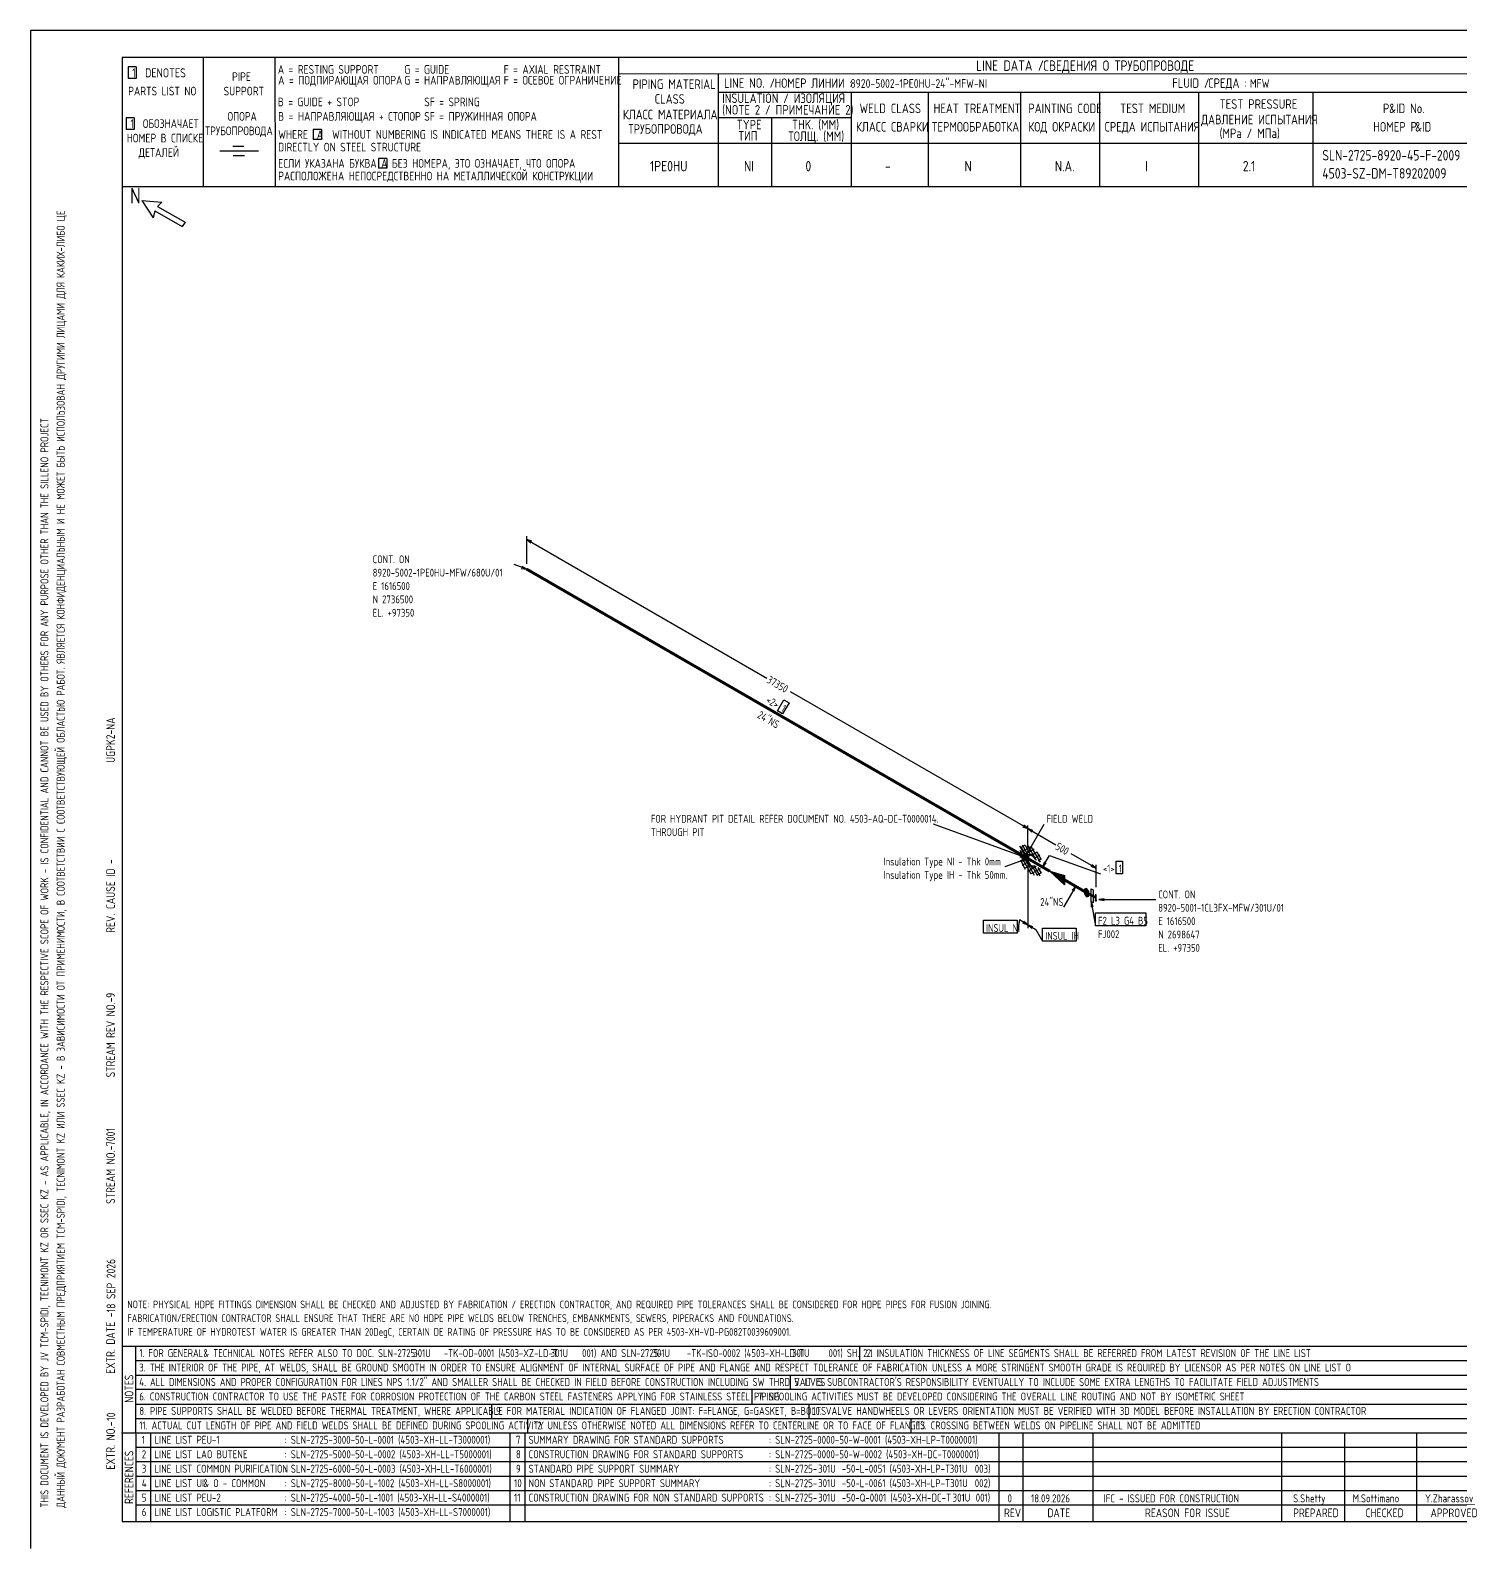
# Model space of a CAD drawing. Extents: x -1005 to 594, y -998 to 420.
# Drawn here: x 0 to 395.7, y 0 to 420 of the extents above; entities that cross this region are included whole.
import ezdxf

# ---------------------------------------------------------------- set-up
doc = ezdxf.new("R2010")
doc.units = 0
doc.styles.add('TTFN17', font='GOST type A')

msp = doc.modelspace()

# ---------------------------------------------------------------- linework, layer by layer
at = {"layer": 'GT_1', "flags": 128}
for points in [[(0, 420), (0, 0)], [(594, 420), (0, 420)], [(589.1, 412.5), (25.4, 412.5)], [(25.4, 412.5), (25.4, 7.5)], [(47.8, 412.5), (47.8, 376.7)], [(67.6, 412.5), (67.7, 376.7)], [(162.7, 412.5), (162.7, 376.7)], [(29.3, 409.9), (27.1, 409.9)], [(27.1, 409.9), (27.1, 406.7)], [(29.3, 409.9), (29.3, 406.7)], [(589.1, 408), (162.7, 407.9)], [(190.3, 407.8), (190.3, 376.7)], [(29.3, 406.7), (27.1, 406.7)], [(190.3, 402.9), (402.7, 402.9)], [(227.1, 402.9), (227.1, 376.7)], [(248.4, 402.9), (248.4, 376.8)], [(273.9, 402.9), (273.9, 376.7)], [(295.8, 402.9), (295.8, 376.7)], [(323.2, 402.9), (323.2, 376.7)], [(354.8, 402.9), (354.8, 376.8)], [(28.7, 395.8), (26.5, 395.8)], [(26.5, 395.8), (26.5, 392.6)], [(28.7, 395.8), (28.7, 392.6)], [(227.1, 395.8), (190.3, 395.8)], [(205, 395.8), (205, 376.7)], [(28.7, 392.6), (26.5, 392.6)], [(80.5, 392.6), (78.2, 392.6)], [(78.2, 392.6), (78.2, 389.8)], [(80.5, 392.6), (80.5, 389.8)], [(63.1, 386.6), (52.4, 386.6)], [(59.1, 387.9), (56, 387.9)], [(80.5, 389.8), (78.2, 389.8)], [(230.2, 388.7), (162.7, 388.7)], [(402.7, 388.7), (226.9, 388.7)], [(59.2, 385.3), (56.1, 385.3)], [(98.6, 384.6), (96.3, 384.6)], [(96.3, 384.6), (96.3, 381.9)], [(98.6, 384.6), (98.6, 381.9)], [(98.6, 381.9), (96.3, 381.9)], [(402.7, 376.7), (25.4, 376.7)], [(30.8, 372.9), (34, 368.1)], [(30.8, 372.9), (36.4, 372.5)], [(34.4, 370.1), (34, 368.1)], [(34.4, 370.1), (42, 365.7)], [(36.4, 372.5), (35.2, 371.3)], [(35.2, 371.3), (42.8, 366.9)], [(42.8, 366.9), (42, 365.7)], [(137.32, 272.45), (137.32, 280.1)], [(138.75, 278.68), (137.32, 279.2), (138.45, 278.23)], [(137.32, 279.2), (203.78, 240.8)], [(137.32, 270.95), (133.8, 272.23)], [(135.82, 271.18), (137.32, 270.95), (136.05, 271.7)], [(275.93, 199.18), (210.3, 237.05)], [(208.43, 234.8), (209.93, 233.97), (208.12, 230.9), (206.7, 231.72), (208.43, 234.8)], [(275.93, 190.93), (249.82, 200.45)], [(274.5, 199.7), (275.93, 199.18), (274.8, 200.15)], [(275.55, 191.97), (280.43, 200.45)], [(275.93, 193.93), (275.93, 200.07)], [(275.93, 193.93), (275.93, 200.07)], [(277.35, 198.65), (275.93, 199.18), (277.05, 198.2)], [(275.93, 199.18), (283.65, 194.68)], [(276.82, 194.15), (273.6, 192.35)], [(277.35, 188), (273.75, 194.3)], [(277.73, 193.47), (273.75, 191.15)], [(273.75, 193.25), (277.73, 186.28)], [(275.25, 194.6), (273.98, 193.85)], [(274.12, 193.93), (275.55, 191.45)], [(274.35, 194.68), (275.93, 191.97)], [(275.18, 194.6), (276.68, 191.97)], [(276.07, 193.4), (275.55, 191.97), (276.52, 193.1)], [(275.93, 194.53), (278.25, 190.47)], [(276.9, 194.07), (279.38, 189.88)], [(275.93, 190.93), (269.55, 188.6)], [(273.6, 192.28), (276.82, 186.65)], [(277.35, 192.2), (273.75, 190.1)], [(273.98, 190.25), (275.25, 188)], [(275.55, 191), (274.12, 190.03)], [(275.93, 189.88), (274.35, 188.97)], [(274.43, 191.15), (275.93, 190.93), (274.65, 191.68)], [(274.65, 190.18), (275.93, 190.93), (274.43, 190.7)], [(275.93, 190.1), (275.18, 190.47), (274.8, 191.53), (275.18, 192.2), (275.93, 191.75), (276.3, 190.7), (275.93, 190.1)], [(274.84, 191.6), (275.98, 191.6)], [(274.85, 191.4), (276.05, 191.4)], [(274.92, 191.2), (276.12, 191.2)], [(274.95, 191.8), (275.84, 191.8)], [(274.99, 191), (276.19, 191)], [(275.06, 190.8), (276.26, 190.8)], [(275.13, 190.6), (276.24, 190.6)], [(275.32, 190.4), (276.11, 190.4)], [(277.88, 188.9), (277.88, 188.9), (277.57, 188.75), (277.2, 188.75), (276.82, 188.97), (276.45, 189.28), (276.15, 189.65), (275.77, 190.18), (275.62, 190.7), (275.55, 191.15), (275.62, 191.6), (275.77, 191.9), (276.15, 192.05), (276.45, 192.05), (276.82, 191.9), (277.2, 191.68), (277.57, 191.22), (277.95, 190.7)], [(275.93, 189.43), (275.93, 171.65)], [(275.93, 189.43), (275.93, 171.65)], [(278.55, 192.65), (277.05, 191.75)], [(279.3, 191.82), (277.73, 190.93)], [(278.48, 192.72), (279.68, 190.62)], [(279.6, 190.78), (278.77, 190.18)], [(280.05, 188.53), (281.93, 191.75), (296.02, 186.65)], [(280.57, 189.95), (280.05, 188.53), (281.02, 189.65)], [(294.82, 188.22), (287.93, 192.2)], [(293.4, 188.75), (294.82, 188.22), (293.7, 189.2)], [(294.82, 182.97), (294.82, 189.12)], [(300.38, 190.18), (302.1, 190.18), (302.1, 186.65), (300.38, 186.65), (300.38, 190.18)], [(276.68, 188.97), (275.18, 188.22)], [(278.25, 188.68), (275.93, 187.32)], [(279.38, 188.07), (276.9, 186.65)], [(277.12, 188.75), (278.55, 186.28)], [(277.73, 188.82), (279.3, 186.12)], [(279.68, 186.95), (278.4, 186.2)], [(278.7, 188.45), (279.6, 186.88)], [(286.12, 185), (286.12, 183.65), (282, 187.4), (286.12, 186.2), (286.12, 183.8), (282.38, 187.18), (286.12, 186.12), (286.12, 184.03), (282.82, 186.95), (286.12, 185.9), (286.12, 184.18), (283.2, 186.65), (286.12, 185.75), (286.12, 184.32), (283.57, 186.5), (286.12, 185.6), (286.12, 184.47), (284.02, 186.2), (286.12, 185.45), (286.12, 184.7), (284.32, 186.05), (286.12, 185.22), (286.12, 184.85), (284.77, 185.75), (286.12, 185.07), (286.12, 185), (282, 187.4)], [(289.2, 183.28), (285.82, 177.43)], [(288.68, 181.85), (289.2, 183.28), (288.23, 182.15)], [(291.6, 181.18), (292.2, 180.35), (292.8, 180.5), (292.8, 181.78), (292.2, 182.6), (291.6, 182.45), (291.6, 181.18)], [(291.6, 182.4), (292.35, 182.4)], [(291.6, 182.2), (292.49, 182.2)], [(291.6, 182), (292.64, 182)], [(291.6, 181.8), (292.78, 181.8)], [(291.6, 181.6), (292.8, 181.6)], [(291.6, 181.4), (292.8, 181.4)], [(291.6, 181.2), (292.8, 181.2)], [(291.73, 181), (292.8, 181)], [(291.87, 180.8), (292.8, 180.8)], [(292.02, 180.6), (292.8, 180.6)], [(294.82, 180.2), (292.2, 181.7)], [(294.82, 179.97), (292.2, 181.47)], [(292.2, 181.32), (294.82, 179.82)], [(294.07, 180.43), (294.07, 178.62), (293.48, 178.93), (293.48, 182.53), (294.07, 182.22), (294.07, 180.43)], [(294.82, 179.07), (294.68, 179.15), (294.82, 180.88), (294.68, 180.95), (294.82, 179.07), (294.82, 180.88)], [(294.68, 180.95), (294.68, 179.15)], [(294, 177.5), (293.48, 178.93), (293.48, 177.43)], [(293.48, 178.93), (294.68, 172.25)], [(297.07, 179.75), (295.57, 179.53), (297.07, 179.3)], [(295.57, 179.53), (311.32, 179.53)], [(263.7, 173.82), (273, 173.82), (273, 170.22), (263.7, 170.22), (263.7, 173.82)], [(273.68, 173.9), (273, 170.22)], [(275.93, 172.55), (273.68, 173.9)], [(274.5, 173.07), (275.93, 172.55), (274.8, 173.53)], [(277.35, 172.03), (275.93, 172.55), (277.05, 171.57)], [(275.93, 172.55), (278.18, 171.28)], [(294.68, 175.85), (308.62, 175.85), (308.62, 172.25), (294.68, 172.25), (294.68, 175.85)], [(278.18, 171.28), (280.05, 168.05)], [(280.05, 171.65), (289.35, 171.65), (289.35, 168.05), (280.05, 168.05), (280.05, 171.65)], [(25.3, 56), (402.7, 56)], [(29.1, 56), (29.2, 7.5)], [(229.4, 56), (229.4, 52)], [(29.1, 52), (402.7, 52)], [(29.1, 48), (402.7, 48)], [(210.2, 48), (210.2, 44)], [(402.7, 44), (29.1, 44)], [(199.6, 44), (199.6, 40)], [(29.2, 40), (402.7, 40)], [(127.6, 40), (127.6, 36)], [(215.4, 40), (215.4, 36)], [(29.1, 36), (402.7, 36)], [(137.5, 36), (137.5, 32)], [(243.6, 36), (243.6, 32)], [(25.2, 32), (402.7, 32)], [(33.2, 32), (33.2, 7.6)], [(132.6, 32), (132.6, 7.6)], [(136.8, 32), (136.8, 7.6)], [(267.9, 32), (267.9, 7.5)], [(274.6, 32), (274.6, 7.5)], [(293.9, 32), (293.9, 7.5)], [(346.1, 32), (346.1, 7.5)], [(363.6, 32), (363.6, 7.5)], [(383.5, 32), (383.5, 7.5)], [(402.7, 28), (29.5, 28)], [(402.7, 24), (29.1, 24)], [(402.7, 20), (29.1, 20)], [(402.7, 16), (29.1, 16)], [(402.7, 12), (29.2, 12)], [(25.4, 7.5), (589.1, 7.5)], [(0, 0), (0, 0)]]:
    msp.add_lwpolyline(points, dxfattribs=at)
at = {"layer": 'GT_1', "const_width": 0.8, "flags": 128}
for points in [[(275.93, 190.93), (137.32, 270.95)], [(282, 187.4), (275.93, 190.93)], [(292.2, 181.47), (286.12, 185)]]:
    msp.add_lwpolyline(points, dxfattribs=at)

# ---------------------------------------------------------------- texts
at = {"layer": 'GT_1', "style": 'TTFN17'}
for s, height, p in [('LINE DATA /', 2.8875, (261.63, 408.8)), ('СВЕДЕНИЯ О ТРУБОПРОВОДЕ', 2.8875, (280.23, 408.8)), (' 1  DENOTES', 2.5025, (26.88, 407)), (' PIPE', 2.406, (54.56, 406)), ('A = RESTING SUPPORT', 2.4062, (68.46, 408)), ('A = ПОДПИРАЮЩАЯ ОПОРА', 2.4062, (68.56, 405)), ('G = GUIDE', 2.406, (103.46, 408)), ('G = НАПРАВЛЯЮЩАЯ', 2.4062, (103.46, 405)), ('F = AXIAL RESTRAINT', 2.4062, (130.96, 408)), ('F = ОСЕВОЕ ОГРАНИЧЕНИЕ', 2.4062, (130.96, 405)), ('PARTS LIST NO', 2.4062, (27.06, 402)), ('SUPPORT', 2.406, (53.46, 402)), ('PIPING MATERIAL', 2.6469, (166.6, 403.8)), ('LINE NO. /', 2.647, (191.9, 404.1)), ('НОМЕР ЛИНИИ :', 2.5987, (205.89, 404.1)), ('8920-5002-1PE0HU-24"-MFW-NI', 2.4062, (226.86, 404.1)), ('FLUID /', 2.647, (315.9, 404.1)), ('СРЕДА :', 2.647, (325.9, 404.1)), ('MFW', 2.406, (337.36, 404.1)), ('B = GUIDE + STOP', 2.4062, (68.46, 399)), ('SF = SPRING', 2.4062, (108.96, 399)), ('CLASS', 2.647, (172.7, 399.7)), ('(NOTE 2 / ПРИМЕЧАНИЕ 2)', 2.6469, (191.4, 396.7)), ('INSULATION / ИЗОЛЯЦИЯ', 2.6469, (191.4, 399.9)), ('WELD CLASS', 2.647, (229.4, 397.1)), ('HEAT TREATMENT', 2.6469, (249.9, 397.1)), ('PAINTING CODE', 2.6469, (276.1, 397.1)), ('TEST MEDIUM', 2.6469, (301.5, 397.1)), ('TEST PRESSURE', 2.6469, (329, 398.3)), ('P', 2.65, (374.2, 397.1)), ('&ID No.', 2.647, (375.91, 397.1)), (' 1  ОБОЗНАЧАЕТ', 2.4062, (26.46, 393)), ('ОПОРА', 2.406, (54.56, 395)), ('B = НАПРАВЛЯЮЩАЯ + СТОПОР', 2.4062, (68.56, 395)), ('SF = ПРУЖИННАЯ ОПОРА', 2.4062, (108.96, 395)), ('КЛАСС МАТЕРИАЛА', 2.6469, (163.9, 395.4)), ('TYPE', 2.647, (195.4, 392.6)), ('THK. (MM)', 2.647, (210.7, 392.6)), ('ДАВЛЕНИЕ ИСПЫТАНИЯ', 2.6469, (323.9, 394)), ('НОМЕР В СПИСКЕ', 2.4062, (26.66, 389)), ('ТРУБОПРОВОДА', 2.4062, (48.36, 391)), ('WHERE  A  WITHOUT NUMBERING IS INDICATED MEANS THERE IS A REST', 2.4062, (68.56, 390)), ('ТРУБОПРОВОДА', 2.6469, (165.4, 391.4)), ('ТИП', 2.647, (195.9, 389.5)), ('ТОЛЩ. (ММ)', 2.647, (209.7, 389.4)), ('КЛАСС СВАРКИ', 2.6469, (228.4, 392)), ('ТЕРМООБРАБОТКА', 2.6469, (249.4, 392)), ('КОД ОКРАСКИ', 2.6469, (276.1, 392)), ('СРЕДА ИСПЫТАНИЯ', 2.6469, (297.2, 392)), ('(MPa / МПа)', 2.6469, (329, 390.2)), ('НОМЕР P', 2.647, (371.5, 392)), ('&ID', 2.647, (383.1, 392)), ('ДЕТАЛЕЙ', 2.406, (29.96, 385)), ('DIRECTLY ON STEEL STRUCTURE', 2.4062, (68.56, 386.5)), ('SLN-2725-8920-45-F-2009', 2.8875, (357.43, 384)), ('ЕСЛИ УКАЗАНА БУКВА A БЕЗ НОМЕРА, ЭТО ОЗНАЧАЕТ, ЧТО ОПОРА', 2.4062, (68.56, 382)), ('1PE0HU', 2.888, (171.43, 381)), ('NI', 2.888, (197.43, 381)), ('0', 2.89, (214.43, 381)), ('-', 2.89, (236.43, 381)), ('N', 2.89, (258.43, 381)), ('N.A.', 2.888, (283.43, 381)), ('I', 2.89, (308.43, 381)), ('2.1', 2.888, (335.43, 381)), ('РАСПОЛОЖЕНА НЕПОСРЕДСТВЕННО НА МЕТАЛЛИЧЕСКОЙ КОНСТРУКЦИИ', 2.4062, (68.56, 378.5)), ('4503-SZ-DM-T89202009', 2.8875, (357.43, 379)), ('N', 4.33, (27.55, 372.1)), ('CONT. ON', 2.166, (94.7, 272.6)), ('8920-5002-1PE0HU-MFW/680U/01', 2.1656, (94.7, 268.9)), ('E 1616500', 2.166, (94.7, 265.2)), ('N 2736500', 2.166, (94.7, 261.51)), ('EL. +97350', 2.166, (94.7, 257.81)), ('FOR HYDRANT PIT DETAIL REFER DOCUMENT NO. 4503-AQ-DC-T0000014.', 2.1656, (171.66, 200.82)), ('FIELD WELD', 2.166, (281.12, 200.82)), ('THROUGH PIT', 2.1656, (171.66, 197.13)), ('Insulation Type NI - Thk 0mm', 2.1656, (236.04, 188.97)), ('<1>', 2.166, (296.73, 187.03)), ('1', 2.17, (301.08, 187.03)), ('Insulation Type IH - Thk 50mm.', 2.1656, (236.04, 185.28)), ('CONT. ON', 2.166, (312.02, 179.9)), ('24"NS', 2.166, (279.4, 177.8)), ('8920-5001-1CL3FX-MFW/301U/01', 2.1656, (312.02, 176.2)), ('INSUL NI', 2.166, (264.39, 170.6)), ('F2 L3 G4 B5', 2.1656, (295.38, 172.62)), ('E 1616500', 2.166, (312.02, 172.5)), ('INSUL IH', 2.166, (280.75, 168.43)), ('FJ002', 2.166, (295.38, 168.88)), ('N 2698647', 2.166, (312.02, 168.81)), ('EL. +97350', 2.166, (312.02, 165.11)), ('NOTE: PHYSICAL HDPE FITTINGS DIMENSION SHALL BE CHECKED AND ADJUSTED BY FABRICATION / ERECTION CONTRACTOR, AND REQUIRED PIPE TOLERANCES SHALL BE CONSIDERED FOR HDPE PIPES FOR FUSION JOINING.', 2.1175, (26.82, 66.5)), ('FABRICATION/ERECTION CONTRACTOR SHALL ENSURE THAT THERE ARE NO HDPE PIPE WELDS BELOW TRENCHES, EMBANKMENTS, SEWERS, PIPERACKS AND FOUNDATIONS.', 2.1175, (26.82, 62.7)), ('IF TEMPERATURE OF HYDROTEST WATER IS GREATER THAN 20DegC, CERTAIN DE RATING OF PRESSURE HAS TO BE CONSIDERED AS PER 4503-XH-VD-PG082T0039609001.', 2.1175, (26.82, 58.9)), ('1. FOR GENERAL', 2.1849, (30.13, 53)), ('& TECHNICAL NOTES REFER ALSO TO DOC. SLN-2725-      -TK-OD-0001 (4503-XZ-LD-T      001) AND SLN-2725-      -TK-ISO-0002 (4503-XH-LD-T      001) SH. 2.1', 2.18487, (47.87, 53)), ('301U', 2.185, (105.93, 53)), ('301U', 2.185, (143.93, 53)), ('301U', 2.185, (172.13, 53)), ('301U', 2.185, (210.73, 53)), ('2. INSULATION THICKNESS OF LINE SEGMENTS SHALL BE REFERRED FROM LATEST REVISION OF THE LINE LIST', 2.1849, (231.33, 53)), ('3. THE INTERIOR OF THE PIPE, AT WELDS, SHALL BE GROUND SMOOTH IN ORDER TO ENSURE ALIGNMENT OF INTERNAL SURFACE OF PIPE AND FLANGE AND RESPECT TOLERANCE OF FABRICATION UNLESS A MORE STRINGENT SMOOTH GRADE IS REQUIRED BY LICENSOR AS PER NOTES ON LINE LIST O', 2.18487, (30.13, 49)), ('4. ALL DIMENSIONS AND PROPER CONFIGURATION FOR LINES NPS 1.1/2" AND SMALLER SHALL BE CHECKED IN FIELD BEFORE CONSTRUCTION INCLUDING SW THRD VALVES', 2.18487, (30.13, 45)), ("5. IT IS SUBCONTRACTOR'S RESPONSIBILITY EVENTUALLY TO INCLUDE SOME EXTRA LENGTHS TO FACILITATE FIELD ADJUSTMENTS", 2.18487, (211.33, 45)), ('6. CONSTRUCTION CONTRACTOR TO USE THE PASTE FOR CORROSION PROTECTION OF THE CARBON STEEL FASTENERS APPLYING FOR STAINLESS STEEL PIPING', 2.18487, (30.13, 41)), ('7. SPOOLING ACTIVITIES MUST BE DEVELOPED CONSIDERING THE OVERALL LINE ROUTING AND NOT BY ISOMETRIC SHEET', 2.18487, (201.33, 41)), ('8. PIPE SUPPORTS SHALL BE WELDED BEFORE THERMAL TREATMENT, WHERE APPLICABLE', 2.1849, (30.13, 37)), ('9. FOR MATERIAL INDICATION OF FLANGED JOINT: F=FLANGE, G=GASKET, B=BOLTS', 2.1849, (128.83, 37)), ('10. VALVE HANDWHEELS OR LEVERS ORIENTATION MUST BE VERIFIED WITH 3D MODEL BEFORE INSTALLATION BY ERECTION CONTRACTOR', 2.18487, (216.33, 37)), ('11. ACTUAL CUT LENGTH OF PIPE AND FIELD WELDS SHALL BE DEFINED DURING SPOOLING ACTIVITY', 2.1849, (30.13, 33)), ('12. UNLESS OTHERWISE NOTED ALL DIMENSIONS REFER TO CENTERLINE OR TO FACE OF FLANGES', 2.1849, (139.33, 33)), ('13. CROSSING BETWEEN WELDS ON PIPELINE SHALL NOT BE ADMITTED', 2.1849, (245.33, 33)), ('1', 2.21, (30.83, 29)), ('LINE LIST PEU-1', 2.2138, (34.33, 29)), (': SLN-2725-3000-50-L-0001 (4503-XH-LL-T3000001)', 2.2138, (70.33, 29)), ('7', 2.21, (134.33, 29)), ('SUMMARY DRAWING FOR STANDARD SUPPORTS', 2.2138, (137.83, 29)), (': SLN-2725-0000-50-W-0001 (4503-XH-LP-T0000001)', 2.2138, (204.33, 29)), ('2', 2.21, (30.83, 25)), ('LINE LIST LAO BUTENE', 2.2138, (34.33, 25)), (': SLN-2725-5000-50-L-0002 (4503-XH-LL-T5000001)', 2.2138, (70.33, 25)), ('8', 2.21, (134.33, 25)), ('CONSTRUCTION DRAWING FOR STANDARD SUPPORTS', 2.2138, (137.83, 25)), (': SLN-2725-0000-50-W-0002 (4503-XH-DC-T0000001)', 2.2138, (204.33, 25)), ('3', 2.21, (30.83, 21)), ('LINE LIST COMMON PURIFICATION', 2.2138, (34.33, 21)), (': SLN-2725-6000-50-L-0003 (4503-XH-LL-T6000001)', 2.2138, (70.33, 21)), ('9', 2.21, (134.33, 21)), ('STANDARD PIPE SUPPORT SUMMARY', 2.2138, (137.83, 21)), (': SLN-2725-      -50-L-0051 (4503-XH-LP-T      003)', 2.2138, (204.33, 21)), ('301U', 2.214, (217.93, 21)), ('301U', 2.214, (254.33, 21)), ('4', 2.21, (30.83, 17)), ('LINE LIST UI', 2.2138, (34.33, 17)), ('& O - COMMON', 2.2138, (47.85, 17)), (': SLN-2725-8000-50-L-1002 (4503-XH-LL-S8000001)', 2.2138, (70.33, 17)), ('10', 2.214, (133.83, 17)), ('NON STANDARD PIPE SUPPORT SUMMARY', 2.2138, (137.83, 17)), (': SLN-2725-      -50-L-0061 (4503-XH-LP-T      002)', 2.2138, (204.33, 17)), ('301U', 2.214, (217.93, 17)), ('301U', 2.214, (254.43, 17)), ('5', 2.21, (30.83, 13)), ('LINE LIST PEU-2', 2.2138, (34.33, 13)), (': SLN-2725-4000-50-L-1001 (4503-XH-LL-S4000001)', 2.2138, (70.33, 13)), ('11', 2.214, (133.83, 13)), ('CONSTRUCTION DRAWING FOR NON STANDARD SUPPORTS', 2.2138, (137.83, 13)), (': SLN-2725-      -50-Q-0001 (4503-XH-DC-T      001)', 2.2138, (204.33, 13)), ('301U', 2.214, (217.93, 13)), ('301U', 2.214, (255.13, 13)), ('0', 2.21, (270.33, 12.8)), ('18.09.2026', 2.214, (276.83, 12.8)), ('IFC - ISSUED FOR CONSTRUCTION', 2.2138, (296.93, 12.8)), ('S.Shetty', 2.214, (349.33, 12.8)), ('M.Sottimano', 2.2138, (365.83, 12.8)), ('Y.Zharassov', 2.2138, (385.83, 12.8)), ('6', 2.21, (30.83, 9)), ('LINE LIST LOGISTIC PLATFORM', 2.2138, (34.33, 9)), (': SLN-2725-7000-50-L-1003 (4503-XH-LL-S7000001)', 2.2138, (70.33, 9)), ('REV', 2.406, (269.36, 8.7)), ('DATE', 2.406, (281.36, 8.7)), ('REASON FOR ISSUE', 2.4062, (308.36, 8.7)), ('PREPARED', 2.406, (349.36, 8.7)), ('CHECKED', 2.406, (369.36, 8.7)), ('APPROVED', 2.406, (387.36, 8.7))]:
    msp.add_text(s, height=height, dxfattribs=at).set_placement(p)
for s, height, rotation, p in [('ДАННЫЙ ДОКУМЕНТ РАЗРАБОТАН СОВМЕСТНЫМ ПРЕДПРИЯТИЕМ TCM-SPIDI, TECNIMONT KZ ИЛИ SSEC KZ - В ЗАВИСИМОСТИ ОТ ПРИМЕНИМОСТИ, В СООТВЕТСТВИИ С СООТВЕТСТВУЮЩЕЙ ОБЛАСТЬЮ РАБОТ. ЯВЛЯЕТСЯ КОНФИДЕНЦИАЛЬНЫМ И НЕ МОЖЕТ БЫТЬ ИСПОЛЬЗОВАН ДРУГИМИ ЛИЦАМИ ДЛЯ КАКИХ-ЛИБО ЦЕ', 2.21375, 90, (9.5, 11.33)), ('THIS DOCUMENT IS DEVELOPED BY JV TCM-SPIDI, TECNIMONT KZ OR SSEC KZ - AS APPLICABLE, IN ACCORDANCE WITH THE RESPECTIVE SCOPE OF WORK - IS CONFIDENTIAL AND CANNOT BE USED BY OTHERS FOR ANY PURPOSE OTHER THAN THE SILLENO PROJECT', 2.21375, 90, (5, 11.33)), ('37350', 2.166, -30, (203.51, 239.69)), ('24"NS', 2.166, -30, (200.91, 229.99)), ('<2>', 2.166, -30, (203.29, 234.12)), ('1', 2.17, -30, (207.47, 231.71)), ('UGPK2-NA', 2.406, 90, (23.4, 217.36)), ('500', 2.166, -30, (283.34, 193.57)), ('REV. CAUSE ID -', 2.4062, 90, (23.4, 170.36)), ('9', 2.41, 90, (23.4, 152.36)), ('STREAM REV NO.-', 2.4062, 90, (23.4, 130.36)), ('7001', 2.406, 90, (23.4, 111.36)), ('STREAM NO.-', 2.4062, 90, (23.4, 95.36)), ('18 SEP 2026', 2.4062, 90, (23.5, 65.36)), ('EXTR. DATE -', 2.4062, 90, (23.4, 48.36)), ('NOTES', 2.406, 90, (28.5, 40.36)), ('EXTR. NO.-', 2.406, 90, (23.4, 21.86)), ('10', 2.406, 90, (23.5, 35.36)), ('REFERENCES', 2.406, 90, (28.5, 12.36))]:
    msp.add_text(s, height=height, rotation=rotation, dxfattribs=at).set_placement(p)

doc.saveas('drawing.dxf')
